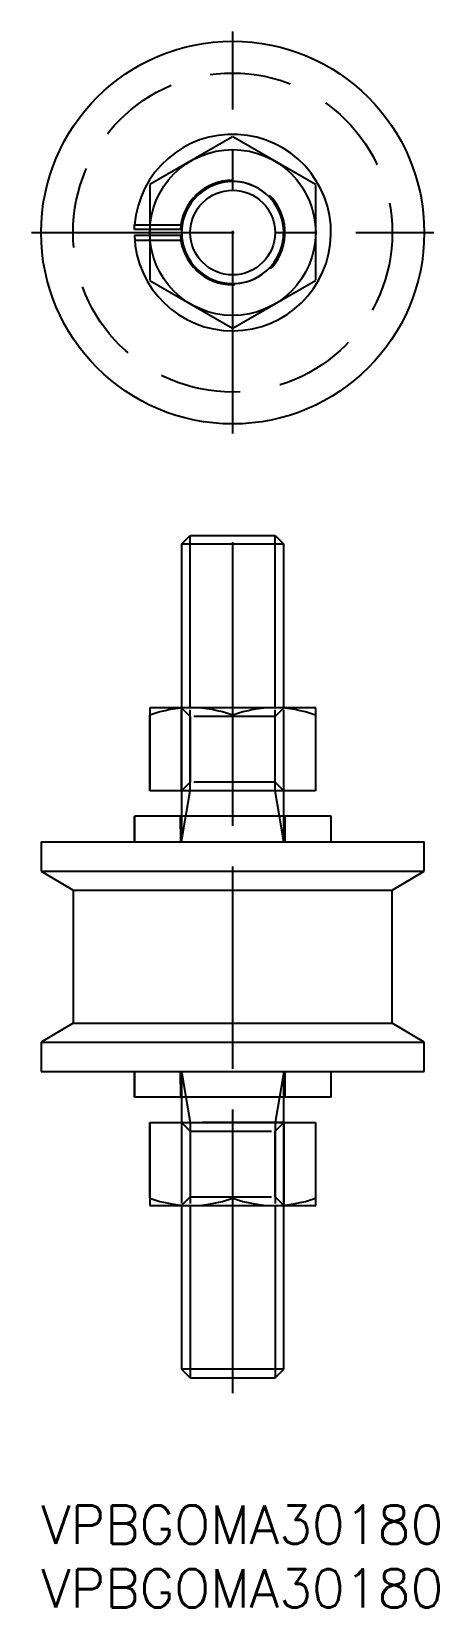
# Model space of a CAD drawing. Extents: x -1 to 31, y -8 to 115.
import ezdxf

# ---------------------------------------------------------------- set-up
doc = ezdxf.new("R2010")
doc.units = 0
doc.header["$LTSCALE"] = 0.5
doc.linetypes.add('CENTER', pattern=[50.8, 31.75, -6.35, 6.35, -6.35])
doc.linetypes.add('DASHED', pattern=[19.05, 12.7, -6.35])
for name, color, linetype in [('MSM_CENTER', 1, 'CENTER'), ('MSM_CONTINUOUS', 7, 'CONTINUOUS'), ('MSM_DASHED', 4, 'DASHED'), ('MSM_NARROW', 5, 'CONTINUOUS'), ('MSM_PART_NUMBER', 7, 'CONTINUOUS')]:
    doc.layers.add(name, color=color, linetype=linetype)
doc.styles.get("Standard").update_dxf_attribs({"font": 'txt.shx', "height": 3, "bigfont": 'bigfont.shx'})

msp = doc.modelspace()

# ---------------------------------------------------------------- linework, layer by layer
at = {"layer": 'MSM_CENTER'}
for p, q in [((15, 83.99), (15, 115.49)), ((-0.75, 99.74), (30.75, 99.74)), ((15, 8.8), (15, 77.2))]:
    msp.add_line(p, q, dxfattribs=at)
at = {"layer": 'MSM_CONTINUOUS'}
for p, q in [((14.99, 107.24), (8.51, 103.5)), ((21.49, 103.5), (15.01, 107.24)), ((8.5, 103.49), (8.5, 96)), ((21.5, 96), (21.5, 103.49)), ((7.3, 99.98), (7.32, 100.34)), ((7.32, 100.34), (8.5, 100.34)), ((8.5, 99.98), (7.3, 99.98)), ((8.5, 99.5), (7.3, 99.5)), ((8.51, 95.99), (14.99, 92.24)), ((15.01, 92.24), (21.49, 95.99)), ((11, 75.32), (11.68, 76)), ((11.68, 76), (18.32, 76)), ((18.32, 76), (19, 75.32)), ((11, 75.32), (11, 62.5)), ((19, 75.32), (11, 75.32)), ((19, 62.5), (19, 75.32)), ((8.5, 62.5), (8.5, 56)), ((21.5, 62.5), (8.5, 62.5)), ((8.51, 56), (8.51, 61.92)), ((14.99, 61.92), (14.99, 56)), ((15.01, 56), (15.01, 61.92)), ((21.49, 61.92), (21.49, 56)), ((21.5, 56), (21.5, 62.5)), ((14.99, 56), (8.51, 56)), ((11, 56), (11, 54)), ((21.49, 56), (15.01, 56)), ((19, 54), (19, 56)), ((7.3, 54), (7.32, 52)), ((22.7, 54), (7.3, 54)), ((22.7, 52), (22.7, 54)), ((0, 52), (0, 49.7)), ((0, 52), (30, 52)), ((7.3, 52), (7.31, 53)), ((30, 49.7), (30, 52)), ((0, 49.7), (2.5, 48.2)), ((0, 49.7), (30, 49.7)), ((27.5, 48.2), (30, 49.7)), ((2.5, 48.2), (2.5, 37.8)), ((2.5, 48.2), (27.5, 48.2)), ((27.5, 37.8), (27.5, 48.2)), ((2.5, 37.8), (0, 36.3)), ((2.5, 37.8), (27.5, 37.8)), ((30, 36.3), (27.5, 37.8)), ((0, 36.3), (0, 34)), ((0, 36.3), (30, 36.3)), ((30, 34), (30, 36.3)), ((0, 34), (30, 34)), ((7.3, 34), (7.32, 32)), ((22.7, 32), (22.7, 34)), ((7.3, 32), (7.31, 33)), ((22.7, 32), (7.3, 32)), ((11, 32), (11, 30)), ((19, 30), (19, 32)), ((8.5, 30), (8.5, 23.5)), ((8.51, 30), (14.99, 30)), ((8.51, 24.08), (8.51, 30)), ((14.99, 30), (14.99, 24.08)), ((15.01, 30), (21.49, 30)), ((15.01, 24.08), (15.01, 30)), ((21.49, 30), (21.49, 24.08)), ((21.5, 23.5), (21.5, 30)), ((8.5, 23.5), (21.5, 23.5)), ((11, 23.5), (11, 10.68)), ((19, 10.68), (19, 23.5)), ((19, 10.68), (11, 10.68)), ((11, 10.68), (11.68, 10)), ((11.68, 10), (18.32, 10)), ((18.32, 10), (19, 10.68))]:
    msp.add_line(p, q, dxfattribs=at)
for radius in [15, 6.5, 3.32]:
    msp.add_circle((15, 99.74), radius, dxfattribs=at)
for centre, radius, start, end in [((15, 99.74), 7.7, 181.7861, 175.5857), ((11.75, 53.12), 9.38, 69.7948, 110.2052), ((18.25, 53.12), 9.38, 69.7948, 110.2052), ((11.75, 32.88), 9.38, 249.7948, 290.2052), ((18.25, 32.88), 9.38, 249.7948, 290.2052)]:
    msp.add_arc(centre, radius, start, end, dxfattribs=at)
at = {"layer": 'MSM_DASHED'}
for p, q in [((8.5, 100.34), (10.94, 100.34)), ((10.94, 100.34), (10.91, 99.98)), ((7.32, 99.15), (10.94, 99.15)), ((10.91, 99.98), (8.5, 99.98)), ((10.91, 99.5), (8.5, 99.5)), ((11, 62.5), (11, 56)), ((11, 62.5), (11.68, 61.82)), ((11, 56), (11, 62.5)), ((11.68, 56), (11.68, 62.5)), ((11.68, 61.82), (11.68, 56.68)), ((18.32, 61.82), (11.68, 61.82)), ((18.32, 61.82), (19, 62.5)), ((18.32, 56), (18.32, 62.5)), ((18.32, 56.68), (18.32, 61.82)), ((19, 56), (19, 62.5)), ((19, 56), (19, 62.5)), ((11.68, 56.68), (11, 56)), ((19, 56), (11, 56)), ((18.32, 56.68), (11.68, 56.68)), ((19, 56), (18.32, 56.68)), ((7.31, 53), (7.32, 54)), ((10.94, 54), (10.91, 52)), ((10.94, 52), (10.91, 54)), ((11, 54), (11, 52)), ((11, 52), (11.34, 54)), ((19, 52), (18.66, 54)), ((19, 52), (19, 54)), ((19.1, 52), (19.1, 54)), ((7.31, 33), (7.32, 34)), ((10.94, 32), (10.91, 34)), ((10.94, 34), (10.91, 32)), ((11, 34), (11, 32)), ((11, 34), (11.34, 32)), ((19, 34), (18.66, 32)), ((19, 32), (19, 34)), ((19.1, 32), (19.1, 34)), ((11, 30), (11, 23.5)), ((19, 30), (11, 30)), ((11, 30), (11.68, 29.32)), ((11, 30), (11, 23.5)), ((11.68, 30), (11.68, 23.5)), ((18.32, 29.32), (19, 30)), ((18.32, 30), (18.32, 23.5)), ((19, 23.5), (19, 30)), ((19, 30), (19, 23.5)), ((11.68, 29.32), (11.68, 24.18)), ((11.68, 29.32), (18.32, 29.32)), ((18.32, 24.18), (18.32, 29.32)), ((11.68, 24.18), (11, 23.5)), ((11.68, 24.18), (18.32, 24.18)), ((19, 23.5), (18.32, 24.18))]:
    msp.add_line(p, q, dxfattribs=at)
msp.add_circle((15, 99.74), 12.5, dxfattribs=at)
msp.add_arc((15, 99.74), 4.1, 183.3558, 171.6888, dxfattribs=at)
at = {"layer": 'MSM_NARROW'}
for p, q in [((11.68, 62.5), (11.68, 76)), ((18.32, 62.5), (18.32, 76)), ((11.34, 54), (11.68, 56)), ((18.66, 54), (18.32, 56)), ((11.34, 32), (11.68, 30)), ((18.66, 32), (18.32, 30)), ((11.68, 23.5), (11.68, 10)), ((18.32, 23.5), (18.32, 10))]:
    msp.add_line(p, q, dxfattribs=at)
for start, end in [(75, 15), (165, 105), (75, 15), (255, 195)]:
    msp.add_arc((15, 99.74), 4, start, end, dxfattribs=at)

# ---------------------------------------------------------------- texts
at = {"layer": 'MSM_PART_NUMBER'}
for p in [(0, -3), (0, -8)]:
    msp.add_text('VPBGOMA30180', height=3, dxfattribs=at).set_placement(p)

doc.saveas('drawing.dxf')
